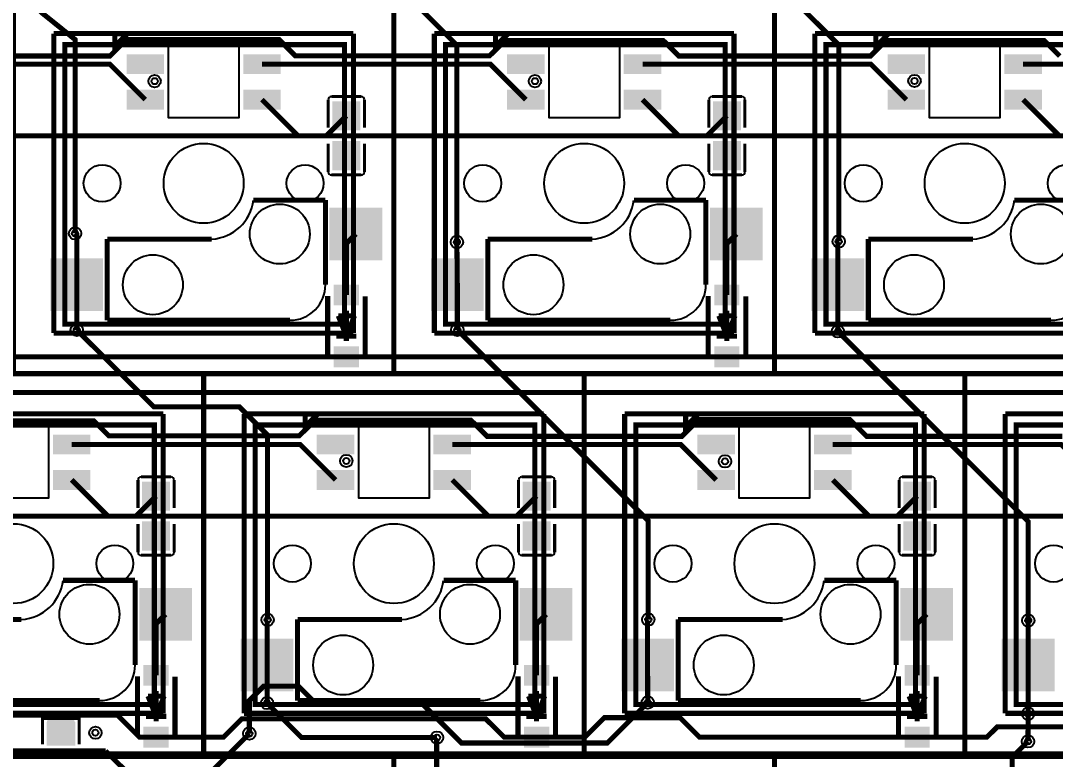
# Model space of a CAD drawing. Header units: millimetres. Extents: x 5 to 320, y -126 to -29.
# Drawn here: x 133.7 to 185.5, y -107.4 to -70.4 of the extents above; entities that cross this region are included whole.
import ezdxf

# ---------------------------------------------------------------- set-up
doc = ezdxf.new("R2010")
doc.units = ezdxf.units.MM
for name, color, linetype, true_color in [('BottomLayer', 7, 'Continuous', 0x0000ff), ('BottomPasteMaskLayer', 7, 'Continuous', 0x800000), ('BottomSilkLayer', 7, 'Continuous', 0x66cc33), ('BottomSolderMaskLayer', 7, 'Continuous', 0xaa00ff), ('Document', 7, 'Continuous', 0xffffff), ('Hole', 7, 'Continuous', 0x222222), ('Multi-Layer', 7, 'Continuous', 0xc0c0c0), ('TopLayer', 7, 'Continuous', 0xff0000), ('TopSilkLayer', 7, 'Continuous', 0xffcc00)]:
    doc.layers.add(name, color=color, linetype=linetype, true_color=true_color)

msp = doc.modelspace()

# ---------------------------------------------------------------- hatches: boundary and pattern name
at = {"layer": 'BottomLayer'}
for points in [[(139.068, -72.17), (140.846, -72.17), (140.846, -73.059), (139.068, -73.059)], [(144.91, -72.17), (146.688, -72.17), (146.688, -73.059), (144.91, -73.059)], [(158.119, -72.17), (159.897, -72.17), (159.897, -73.059), (158.119, -73.059)], [(163.961, -72.17), (165.739, -72.17), (165.739, -73.059), (163.961, -73.059)], [(177.169, -72.17), (178.947, -72.17), (178.947, -73.059), (177.169, -73.059)], [(183.011, -72.17), (184.789, -72.17), (184.789, -73.059), (183.011, -73.059)], [(139.068, -73.948), (140.846, -73.948), (140.846, -74.837), (139.068, -74.837)], [(144.91, -73.948), (146.688, -73.948), (146.688, -74.837), (144.91, -74.837)], [(158.119, -73.948), (159.897, -73.948), (159.897, -74.837), (158.119, -74.837)], [(163.961, -73.948), (165.739, -73.948), (165.739, -74.837), (163.961, -74.837)], [(177.169, -73.948), (178.947, -73.948), (178.947, -74.837), (177.169, -74.837)], [(183.011, -73.948), (184.789, -73.948), (184.789, -74.837), (183.011, -74.837)], [(150.697, -75.907), (149.347, -75.907), (149.347, -74.497), (150.697, -74.497)], [(169.748, -75.907), (168.398, -75.907), (168.398, -74.497), (169.748, -74.497)], [(150.697, -76.497), (149.347, -76.497), (149.347, -77.907), (150.697, -77.907)], [(169.748, -76.497), (168.398, -76.497), (168.398, -77.907), (169.748, -77.907)], [(149.228, -79.853), (151.768, -79.853), (151.768, -82.393), (149.228, -82.393)], [(168.279, -79.853), (170.819, -79.853), (170.819, -82.393), (168.279, -82.393)], [(135.258, -82.393), (137.798, -82.393), (137.798, -84.933), (135.258, -84.933)], [(154.309, -82.393), (156.849, -82.393), (156.849, -84.933), (154.309, -84.933)], [(173.359, -82.393), (175.899, -82.393), (175.899, -84.933), (173.359, -84.933)], [(150.622, -84.677), (150.622, -83.677), (149.422, -83.677), (149.422, -84.677)], [(169.673, -84.677), (169.673, -83.677), (168.473, -83.677), (168.473, -84.677)], [(150.622, -87.777), (150.622, -86.777), (149.422, -86.777), (149.422, -87.777)], [(169.673, -87.777), (169.673, -86.777), (168.473, -86.777), (168.473, -87.777)], [(135.385, -91.22), (137.163, -91.22), (137.163, -92.109), (135.385, -92.109)], [(148.594, -91.22), (150.372, -91.22), (150.372, -92.109), (148.594, -92.109)], [(154.436, -91.22), (156.214, -91.22), (156.214, -92.109), (154.436, -92.109)], [(167.644, -91.22), (169.422, -91.22), (169.422, -92.109), (167.644, -92.109)], [(173.486, -91.22), (175.264, -91.22), (175.264, -92.109), (173.486, -92.109)], [(135.385, -92.998), (137.163, -92.998), (137.163, -93.887), (135.385, -93.887)], [(148.594, -92.998), (150.372, -92.998), (150.372, -93.887), (148.594, -93.887)], [(154.436, -92.998), (156.214, -92.998), (156.214, -93.887), (154.436, -93.887)], [(167.644, -92.998), (169.422, -92.998), (169.422, -93.887), (167.644, -93.887)], [(173.486, -92.998), (175.264, -92.998), (175.264, -93.887), (173.486, -93.887)], [(141.172, -94.957), (139.822, -94.957), (139.822, -93.547), (141.172, -93.547)], [(160.222, -94.957), (158.872, -94.957), (158.872, -93.547), (160.222, -93.547)], [(179.273, -94.957), (177.923, -94.957), (177.923, -93.547), (179.273, -93.547)], [(141.172, -95.547), (139.822, -95.547), (139.822, -96.957), (141.172, -96.957)], [(160.222, -95.547), (158.872, -95.547), (158.872, -96.957), (160.222, -96.957)], [(179.273, -95.547), (177.923, -95.547), (177.923, -96.957), (179.273, -96.957)], [(139.703, -98.904), (142.243, -98.904), (142.243, -101.444), (139.703, -101.444)], [(158.754, -98.904), (161.294, -98.904), (161.294, -101.444), (158.754, -101.444)], [(177.804, -98.904), (180.344, -98.904), (180.344, -101.444), (177.804, -101.444)], [(144.784, -101.444), (147.324, -101.444), (147.324, -103.984), (144.784, -103.984)], [(163.834, -101.444), (166.374, -101.444), (166.374, -103.984), (163.834, -103.984)], [(182.884, -101.444), (185.424, -101.444), (185.424, -103.984), (182.884, -103.984)], [(141.097, -103.728), (141.097, -102.728), (139.897, -102.728), (139.897, -103.728)], [(160.148, -103.728), (160.148, -102.728), (158.948, -102.728), (158.948, -103.728)], [(179.198, -103.728), (179.198, -102.728), (177.998, -102.728), (177.998, -103.728)], [(135.046, -106.725), (136.423, -106.725), (136.423, -105.592), (135.046, -105.592)], [(141.097, -106.827), (141.097, -105.827), (139.897, -105.827), (139.897, -106.827)], [(160.148, -106.827), (160.148, -105.827), (158.948, -105.827), (158.948, -106.827)], [(179.198, -106.827), (179.198, -105.827), (177.998, -105.827), (177.998, -106.827)]]:
    msp.add_hatch(color=256, dxfattribs=at).paths.add_polyline_path(points)
at = {"layer": 'BottomPasteMaskLayer'}
for points in [[(139.068, -72.17), (140.846, -72.17), (140.846, -73.059), (139.068, -73.059)], [(144.91, -72.17), (146.688, -72.17), (146.688, -73.059), (144.91, -73.059)], [(158.119, -72.17), (159.897, -72.17), (159.897, -73.059), (158.119, -73.059)], [(163.961, -72.17), (165.739, -72.17), (165.739, -73.059), (163.961, -73.059)], [(177.169, -72.17), (178.947, -72.17), (178.947, -73.059), (177.169, -73.059)], [(183.011, -72.17), (184.789, -72.17), (184.789, -73.059), (183.011, -73.059)], [(139.068, -73.948), (140.846, -73.948), (140.846, -74.837), (139.068, -74.837)], [(144.91, -73.948), (146.688, -73.948), (146.688, -74.837), (144.91, -74.837)], [(158.119, -73.948), (159.897, -73.948), (159.897, -74.837), (158.119, -74.837)], [(163.961, -73.948), (165.739, -73.948), (165.739, -74.837), (163.961, -74.837)], [(177.169, -73.948), (178.947, -73.948), (178.947, -74.837), (177.169, -74.837)], [(183.011, -73.948), (184.789, -73.948), (184.789, -74.837), (183.011, -74.837)], [(150.662, -74.497), (149.382, -74.497), (149.332, -74.547), (149.332, -75.697), (149.382, -75.747), (149.792, -75.752), (149.792, -75.302), (150.242, -75.302), (150.242, -75.742), (150.662, -75.747), (150.712, -75.697), (150.712, -74.547)], [(169.713, -74.497), (168.433, -74.497), (168.383, -74.547), (168.383, -75.697), (168.433, -75.747), (168.843, -75.752), (168.843, -75.302), (169.293, -75.302), (169.293, -75.742), (169.713, -75.747), (169.763, -75.697), (169.763, -74.547)], [(149.382, -77.907), (150.662, -77.907), (150.712, -77.857), (150.712, -76.707), (150.662, -76.657), (150.252, -76.652), (150.252, -77.102), (149.802, -77.102), (149.802, -76.662), (149.382, -76.657), (149.332, -76.707), (149.332, -77.857)], [(168.433, -77.907), (169.713, -77.907), (169.763, -77.857), (169.763, -76.707), (169.713, -76.657), (169.303, -76.652), (169.303, -77.102), (168.853, -77.102), (168.853, -76.662), (168.433, -76.657), (168.383, -76.707), (168.383, -77.857)], [(149.228, -79.853), (151.768, -79.853), (151.768, -82.393), (149.228, -82.393)], [(168.279, -79.853), (170.819, -79.853), (170.819, -82.393), (168.279, -82.393)], [(135.258, -82.393), (137.798, -82.393), (137.798, -84.933), (135.258, -84.933)], [(154.309, -82.393), (156.849, -82.393), (156.849, -84.933), (154.309, -84.933)], [(173.359, -82.393), (175.899, -82.393), (175.899, -84.933), (173.359, -84.933)], [(150.622, -84.677), (150.622, -83.677), (149.422, -83.677), (149.422, -84.677)], [(169.673, -84.677), (169.673, -83.677), (168.473, -83.677), (168.473, -84.677)], [(150.622, -87.777), (150.622, -86.777), (149.422, -86.777), (149.422, -87.777)], [(169.673, -87.777), (169.673, -86.777), (168.473, -86.777), (168.473, -87.777)], [(135.385, -91.22), (137.163, -91.22), (137.163, -92.109), (135.385, -92.109)], [(148.594, -91.22), (150.372, -91.22), (150.372, -92.109), (148.594, -92.109)], [(154.436, -91.22), (156.214, -91.22), (156.214, -92.109), (154.436, -92.109)], [(167.644, -91.22), (169.422, -91.22), (169.422, -92.109), (167.644, -92.109)], [(173.486, -91.22), (175.264, -91.22), (175.264, -92.109), (173.486, -92.109)], [(135.385, -92.998), (137.163, -92.998), (137.163, -93.887), (135.385, -93.887)], [(148.594, -92.998), (150.372, -92.998), (150.372, -93.887), (148.594, -93.887)], [(154.436, -92.998), (156.214, -92.998), (156.214, -93.887), (154.436, -93.887)], [(167.644, -92.998), (169.422, -92.998), (169.422, -93.887), (167.644, -93.887)], [(173.486, -92.998), (175.264, -92.998), (175.264, -93.887), (173.486, -93.887)], [(141.137, -93.547), (139.857, -93.547), (139.807, -93.597), (139.807, -94.747), (139.857, -94.797), (140.267, -94.802), (140.267, -94.352), (140.717, -94.352), (140.717, -94.792), (141.137, -94.797), (141.187, -94.747), (141.187, -93.597)], [(160.187, -93.547), (158.907, -93.547), (158.857, -93.597), (158.857, -94.747), (158.907, -94.797), (159.318, -94.802), (159.318, -94.352), (159.768, -94.352), (159.768, -94.792), (160.187, -94.797), (160.237, -94.747), (160.237, -93.597)], [(179.238, -93.547), (177.958, -93.547), (177.908, -93.597), (177.908, -94.747), (177.958, -94.797), (178.368, -94.802), (178.368, -94.352), (178.818, -94.352), (178.818, -94.792), (179.238, -94.797), (179.288, -94.747), (179.288, -93.597)], [(139.857, -96.957), (141.137, -96.957), (141.187, -96.907), (141.187, -95.757), (141.137, -95.707), (140.727, -95.702), (140.727, -96.152), (140.277, -96.152), (140.277, -95.712), (139.857, -95.707), (139.807, -95.757), (139.807, -96.907)], [(158.907, -96.957), (160.187, -96.957), (160.237, -96.907), (160.237, -95.757), (160.187, -95.707), (159.777, -95.702), (159.777, -96.152), (159.327, -96.152), (159.327, -95.712), (158.907, -95.707), (158.857, -95.757), (158.857, -96.907)], [(177.958, -96.957), (179.238, -96.957), (179.288, -96.907), (179.288, -95.757), (179.238, -95.707), (178.828, -95.702), (178.828, -96.152), (178.378, -96.152), (178.378, -95.712), (177.958, -95.707), (177.908, -95.757), (177.908, -96.907)], [(139.703, -98.904), (142.243, -98.904), (142.243, -101.444), (139.703, -101.444)], [(158.754, -98.904), (161.294, -98.904), (161.294, -101.444), (158.754, -101.444)], [(177.804, -98.904), (180.344, -98.904), (180.344, -101.444), (177.804, -101.444)], [(144.784, -101.444), (147.324, -101.444), (147.324, -103.984), (144.784, -103.984)], [(163.834, -101.444), (166.374, -101.444), (166.374, -103.984), (163.834, -103.984)], [(182.884, -101.444), (185.424, -101.444), (185.424, -103.984), (182.884, -103.984)], [(141.097, -103.728), (141.097, -102.728), (139.897, -102.728), (139.897, -103.728)], [(160.148, -103.728), (160.148, -102.728), (158.948, -102.728), (158.948, -103.728)], [(179.198, -103.728), (179.198, -102.728), (177.998, -102.728), (177.998, -103.728)], [(135.094, -106.709), (135.514, -106.709), (135.514, -106.264), (135.964, -106.264), (135.964, -106.704), (136.374, -106.709), (136.424, -106.659), (136.424, -105.509), (136.374, -105.459), (135.094, -105.459), (135.044, -105.509), (135.044, -106.659)], [(141.097, -106.827), (141.097, -105.827), (139.897, -105.827), (139.897, -106.827)], [(160.148, -106.827), (160.148, -105.827), (158.948, -105.827), (158.948, -106.827)], [(179.198, -106.827), (179.198, -105.827), (177.998, -105.827), (177.998, -106.827)]]:
    msp.add_hatch(color=256, dxfattribs=at).paths.add_polyline_path(points)
at = {"layer": 'BottomSolderMaskLayer'}
for points in [[(139.018, -72.119), (140.897, -72.119), (140.897, -73.109), (139.018, -73.109)], [(144.86, -72.119), (146.739, -72.119), (146.739, -73.109), (144.86, -73.109)], [(158.068, -72.119), (159.948, -72.119), (159.948, -73.109), (158.068, -73.109)], [(163.91, -72.119), (165.79, -72.119), (165.79, -73.109), (163.91, -73.109)], [(177.118, -72.119), (178.998, -72.119), (178.998, -73.109), (177.118, -73.109)], [(182.96, -72.119), (184.84, -72.119), (184.84, -73.109), (182.96, -73.109)], [(139.018, -73.897), (140.897, -73.897), (140.897, -74.887), (139.018, -74.887)], [(144.86, -73.897), (146.739, -73.897), (146.739, -74.887), (144.86, -74.887)], [(158.068, -73.897), (159.948, -73.897), (159.948, -74.887), (158.068, -74.887)], [(163.91, -73.897), (165.79, -73.897), (165.79, -74.887), (163.91, -74.887)], [(177.118, -73.897), (178.998, -73.897), (178.998, -74.887), (177.118, -74.887)], [(182.96, -73.897), (184.84, -73.897), (184.84, -74.887), (182.96, -74.887)], [(150.722, -75.933), (149.323, -75.933), (149.323, -74.47), (150.722, -74.47)], [(169.772, -75.933), (168.373, -75.933), (168.373, -74.47), (169.772, -74.47)], [(150.722, -76.47), (149.323, -76.47), (149.323, -77.933), (150.722, -77.933)], [(169.772, -76.47), (168.373, -76.47), (168.373, -77.933), (169.772, -77.933)], [(149.178, -79.802), (151.819, -79.802), (151.819, -82.444), (149.178, -82.444)], [(168.228, -79.802), (170.87, -79.802), (170.87, -82.444), (168.228, -82.444)], [(135.208, -82.342), (137.849, -82.342), (137.849, -84.984), (135.208, -84.984)], [(154.258, -82.342), (156.9, -82.342), (156.9, -84.984), (154.258, -84.984)], [(173.308, -82.342), (175.95, -82.342), (175.95, -84.984), (173.308, -84.984)], [(150.653, -84.698), (150.653, -83.656), (149.392, -83.656), (149.392, -84.698)], [(169.703, -84.698), (169.703, -83.656), (168.442, -83.656), (168.442, -84.698)], [(150.653, -87.798), (150.653, -86.756), (149.392, -86.756), (149.392, -87.798)], [(169.703, -87.798), (169.703, -86.756), (168.442, -86.756), (168.442, -87.798)], [(135.334, -91.169), (137.214, -91.169), (137.214, -92.16), (135.334, -92.16)], [(148.543, -91.169), (150.422, -91.169), (150.422, -92.16), (148.543, -92.16)], [(154.385, -91.169), (156.264, -91.169), (156.264, -92.16), (154.385, -92.16)], [(167.593, -91.169), (169.473, -91.169), (169.473, -92.16), (167.593, -92.16)], [(173.435, -91.169), (175.315, -91.169), (175.315, -92.16), (173.435, -92.16)], [(135.334, -92.947), (137.214, -92.947), (137.214, -93.938), (135.334, -93.938)], [(148.543, -92.947), (150.422, -92.947), (150.422, -93.938), (148.543, -93.938)], [(154.385, -92.947), (156.264, -92.947), (156.264, -93.938), (154.385, -93.938)], [(167.593, -92.947), (169.473, -92.947), (169.473, -93.938), (167.593, -93.938)], [(173.435, -92.947), (175.315, -92.947), (175.315, -93.938), (173.435, -93.938)], [(141.196, -94.984), (139.798, -94.984), (139.798, -93.521), (141.196, -93.521)], [(160.247, -94.984), (158.848, -94.984), (158.848, -93.521), (160.247, -93.521)], [(179.297, -94.984), (177.899, -94.984), (177.899, -93.521), (179.297, -93.521)], [(141.196, -95.521), (139.798, -95.521), (139.798, -96.984), (141.196, -96.984)], [(160.247, -95.521), (158.848, -95.521), (158.848, -96.984), (160.247, -96.984)], [(179.297, -95.521), (177.899, -95.521), (177.899, -96.984), (179.297, -96.984)], [(139.652, -98.853), (142.294, -98.853), (142.294, -101.494), (139.652, -101.494)], [(158.703, -98.853), (161.344, -98.853), (161.344, -101.494), (158.703, -101.494)], [(177.753, -98.853), (180.395, -98.853), (180.395, -101.494), (177.753, -101.494)], [(144.733, -101.393), (147.374, -101.393), (147.374, -104.034), (144.733, -104.034)], [(163.783, -101.393), (166.425, -101.393), (166.425, -104.034), (163.783, -104.034)], [(182.834, -101.393), (185.475, -101.393), (185.475, -104.034), (182.834, -104.034)], [(141.128, -103.749), (141.128, -102.706), (139.867, -102.706), (139.867, -103.749)], [(160.178, -103.749), (160.178, -102.706), (158.917, -102.706), (158.917, -103.749)], [(179.228, -103.749), (179.228, -102.706), (177.967, -102.706), (177.967, -103.749)], [(135.015, -106.746), (136.454, -106.746), (136.454, -105.572), (135.015, -105.572)], [(141.128, -106.849), (141.128, -105.806), (139.867, -105.806), (139.867, -106.849)], [(160.178, -106.849), (160.178, -105.806), (158.917, -105.806), (158.917, -106.849)], [(179.228, -106.849), (179.228, -105.806), (177.967, -105.806), (177.967, -106.849)]]:
    msp.add_hatch(color=256, dxfattribs=at).paths.add_polyline_path(points)
at = {"layer": 'Document'}
for points in [[(150.149, -84.584), (150.149, -83.695), (149.895, -83.695), (149.895, -84.584)], [(169.2, -84.584), (169.2, -83.695), (168.946, -83.695), (168.946, -84.584)], [(149.586, -84.256), (150.475, -84.256), (150.475, -84.002), (149.586, -84.002)], [(168.636, -84.256), (169.525, -84.256), (169.525, -84.002), (168.636, -84.002)], [(150.149, -87.632), (150.149, -86.743), (149.895, -86.743), (149.895, -87.632)], [(169.2, -87.632), (169.2, -86.743), (168.946, -86.743), (168.946, -87.632)], [(140.061, -103.306), (140.95, -103.306), (140.95, -103.052), (140.061, -103.052)], [(140.624, -103.634), (140.624, -102.745), (140.37, -102.745), (140.37, -103.634)], [(159.111, -103.306), (160, -103.306), (160, -103.052), (159.111, -103.052)], [(159.675, -103.634), (159.675, -102.745), (159.421, -102.745), (159.421, -103.634)], [(178.162, -103.306), (179.051, -103.306), (179.051, -103.052), (178.162, -103.052)], [(178.725, -103.634), (178.725, -102.745), (178.471, -102.745), (178.471, -103.634)], [(140.624, -106.682), (140.624, -105.793), (140.37, -105.793), (140.37, -106.682)], [(159.675, -106.682), (159.675, -105.793), (159.421, -105.793), (159.421, -106.682)], [(178.725, -106.682), (178.725, -105.793), (178.471, -105.793), (178.471, -106.682)]]:
    msp.add_hatch(color=256, dxfattribs=at).paths.add_polyline_path(points)

# ---------------------------------------------------------------- linework, layer by layer
at = {"layer": 'BottomLayer', "const_width": 0.254}
for points in [[(185.733, -72.205), (184.958, -71.43), (177.041, -71.43), (176.264, -72.205), (166.665, -72.205), (165.888, -71.43), (157.973, -71.43), (157.188, -72.2), (147.47, -72.2), (146.647, -71.377), (139.022, -71.377), (138.192, -72.205), (128.539, -72.205), (127.747, -71.412), (119.972, -71.412), (119.177, -72.205), (109.545, -72.205), (108.768, -71.43), (100.813, -71.43), (100.038, -72.205), (90.584, -72.205), (89.809, -71.43)], [(126.749, -72.614), (138.179, -72.614), (139.957, -74.392)], [(145.799, -72.614), (157.23, -72.614), (159.008, -74.392)], [(164.85, -72.614), (176.28, -72.614), (178.058, -74.392)], [(183.9, -72.614), (195.331, -72.614), (197.109, -74.392)], [(24.354, -74.392), (24.384, -74.392), (26.195, -76.203), (30.988, -76.203), (31.963, -77.178), (39.406, -77.178), (40.381, -76.203), (275.232, -76.203), (276.231, -75.202)], [(145.799, -74.392), (147.609, -76.202), (147.849, -76.202)], [(164.85, -74.392), (166.659, -76.202), (166.691, -76.202)], [(183.9, -74.392), (185.71, -76.202), (185.742, -76.202)], [(150.022, -75.202), (149.022, -76.202), (147.874, -76.202)], [(169.073, -75.202), (168.073, -76.202), (166.691, -76.202)], [(136.442, -81.091), (136.528, -81.178), (136.528, -83.663)], [(150.498, -81.123), (150.022, -81.599), (150.022, -84.177)], [(169.549, -81.123), (169.073, -81.599), (169.073, -84.177)], [(155.555, -81.524), (155.578, -83.663)], [(174.671, -81.491), (174.629, -81.533), (174.629, -83.663)], [(136.528, -83.663), (136.528, -85.924)], [(155.578, -83.663), (155.578, -85.923)], [(174.629, -83.663), (174.629, -86)], [(28.576, -87.277), (276.231, -87.277)], [(185.87, -91.257), (176.066, -91.257), (175.235, -90.424), (167.653, -90.424), (166.82, -91.257), (157.069, -91.257), (156.261, -90.45), (148.476, -90.45), (147.65, -91.237), (138.138, -91.237), (137.376, -90.475), (129.35, -90.475), (128.55, -91.237), (119.164, -91.237), (118.326, -90.399), (110.503, -90.399), (109.644, -91.257), (99.764, -91.257), (98.959, -90.45), (91.097, -90.45), (90.292, -91.257), (80.869, -91.257)], [(136.274, -91.664), (147.705, -91.664), (149.483, -93.442)], [(155.325, -91.664), (166.755, -91.664), (168.533, -93.442)], [(174.375, -91.664), (185.805, -91.664), (187.583, -93.442)], [(136.274, -93.442), (138.084, -95.252), (138.116, -95.252)], [(155.325, -93.442), (157.134, -95.252), (157.166, -95.252)], [(174.375, -93.442), (176.185, -95.252), (176.217, -95.252)], [(140.497, -94.252), (139.497, -95.252), (138.116, -95.252)], [(159.547, -94.252), (158.548, -95.252), (158.265, -95.252)], [(178.598, -94.252), (177.598, -95.252), (176.789, -95.252)], [(31.417, -95.252), (295.282, -95.252)], [(140.973, -100.173), (140.497, -100.65), (140.497, -103.228)], [(146.08, -100.444), (146.054, -100.471), (146.054, -102.713)], [(160.024, -100.173), (159.548, -100.65), (159.548, -103.228)], [(165.137, -100.439), (165.104, -100.473), (165.104, -102.713)], [(179.074, -100.173), (178.598, -100.649), (178.598, -103.228)], [(184.158, -100.478), (184.155, -102.713)], [(146.054, -102.713), (146.054, -104.618)], [(165.103, -102.713), (165.11, -104.597)], [(184.155, -102.713), (184.153, -105.151)], [(121.448, -106.327), (122.997, -104.778), (128.725, -104.778), (129.169, -105.217), (138.555, -105.217), (139.665, -106.327), (140.498, -106.327)], [(140.498, -106.327), (143.871, -106.327), (144.79, -105.408), (157, -105.408), (157.922, -106.327), (161.958, -106.327), (162.936, -105.349), (166.728, -105.349), (167.704, -106.327), (182.088, -106.327), (182.604, -105.814), (185.903, -105.814)], [(145.167, -106.149), (143.357, -107.96), (141.57, -107.96), (141.166, -108.364), (141.166, -108.863)], [(184.145, -106.541), (183.35, -107.336), (183.35, -108.819), (183.051, -109.119), (143.213, -109.119), (142.959, -108.847)], [(154.559, -106.347), (154.543, -106.364), (154.543, -108.399)], [(132.989, -107.018), (137.976, -107.018)], [(137.976, -107.018), (140.498, -109.54), (154.785, -109.55), (157.737, -112.497), (159.007, -112.497)]]:
    msp.add_lwpolyline(points, dxfattribs=at)
at = {"layer": 'BottomSilkLayer', "const_width": 0.254}
for points in [[(138.433, -71.09), (139.068, -71.09), (138.433, -71.725), (138.433, -71.09)], [(157.484, -71.09), (158.119, -71.09), (157.484, -71.725), (157.484, -71.09)], [(176.534, -71.09), (177.169, -71.09), (176.534, -71.725), (176.534, -71.09)], [(147.959, -90.141), (148.594, -90.141), (147.959, -90.776), (147.959, -90.141)], [(167.009, -90.141), (167.644, -90.141), (167.009, -90.776), (167.009, -90.141)]]:
    msp.add_lwpolyline(points, close=True, dxfattribs=at)
at = {"layer": 'BottomSilkLayer'}
for points, const_width in [([(149.119, -74.391), (149.119, -75.801)], 0.152), ([(150.773, -74.238), (149.271, -74.238)], 0.152), ([(150.926, -75.801), (150.926, -74.391)], 0.152), ([(168.169, -74.391), (168.169, -75.801)], 0.152), ([(169.824, -74.238), (168.321, -74.238)], 0.152), ([(169.976, -75.801), (169.976, -74.391)], 0.152), ([(149.119, -78.013), (149.119, -76.603)], 0.152), ([(150.926, -76.603), (150.926, -78.013)], 0.152), ([(168.169, -78.013), (168.169, -76.603)], 0.152), ([(169.976, -76.603), (169.976, -78.013)], 0.152), ([(150.773, -78.165), (149.271, -78.165)], 0.152), ([(169.824, -78.165), (168.321, -78.165)], 0.152), ([(149.089, -87.234), (149.089, -84.234)], 0.254), ([(150.969, -87.247), (150.969, -84.247)], 0.254), ([(168.14, -87.234), (168.14, -84.234)], 0.254), ([(170.019, -87.247), (170.019, -84.247)], 0.254), ([(150.022, -86.489), (150.022, -84.965)], 0.254), ([(169.073, -86.489), (169.073, -84.965)], 0.254), ([(149.616, -85.219), (150.022, -86.235)], 0.254), ([(150.429, -85.219), (149.616, -85.219)], 0.254), ([(150.022, -86.235), (150.429, -85.219)], 0.254), ([(168.666, -85.219), (169.073, -86.235)], 0.254), ([(169.479, -85.219), (168.666, -85.219)], 0.254), ([(169.073, -86.235), (169.479, -85.219)], 0.254), ([(150.53, -86.235), (149.514, -86.235)], 0.254), ([(169.581, -86.235), (168.565, -86.235)], 0.254), ([(141.248, -93.289), (139.746, -93.289)], 0.152), ([(160.299, -93.289), (158.796, -93.289)], 0.152), ([(179.349, -93.289), (177.847, -93.289)], 0.152), ([(139.593, -93.441), (139.593, -94.851)], 0.152), ([(141.401, -94.851), (141.401, -93.441)], 0.152), ([(158.644, -93.441), (158.644, -94.851)], 0.152), ([(160.451, -94.851), (160.451, -93.441)], 0.152), ([(177.694, -93.441), (177.694, -94.851)], 0.152), ([(179.502, -94.851), (179.502, -93.441)], 0.152), ([(139.593, -97.063), (139.593, -95.653)], 0.152), ([(141.401, -95.653), (141.401, -97.063)], 0.152), ([(158.644, -97.063), (158.644, -95.653)], 0.152), ([(160.451, -95.653), (160.451, -97.063)], 0.152), ([(177.694, -97.063), (177.694, -95.653)], 0.152), ([(179.502, -95.653), (179.502, -97.063)], 0.152), ([(141.248, -97.216), (139.746, -97.216)], 0.152), ([(160.299, -97.216), (158.796, -97.216)], 0.152), ([(179.349, -97.216), (177.847, -97.216)], 0.152), ([(139.564, -106.284), (139.564, -103.284)], 0.254), ([(141.444, -106.297), (141.444, -103.297)], 0.254), ([(158.614, -106.284), (158.614, -103.284)], 0.254), ([(160.494, -106.297), (160.494, -103.297)], 0.254), ([(177.665, -106.284), (177.665, -103.284)], 0.254), ([(179.544, -106.297), (179.544, -103.297)], 0.254), ([(140.497, -105.539), (140.497, -104.015)], 0.254), ([(159.548, -105.539), (159.548, -104.015)], 0.254), ([(178.598, -105.539), (178.598, -104.015)], 0.254), ([(140.091, -104.269), (140.497, -105.285)], 0.254), ([(140.903, -104.269), (140.091, -104.269)], 0.254), ([(140.497, -105.285), (140.903, -104.269)], 0.254), ([(159.141, -104.269), (159.548, -105.285)], 0.254), ([(159.954, -104.269), (159.141, -104.269)], 0.254), ([(159.548, -105.285), (159.954, -104.269)], 0.254), ([(178.192, -104.269), (178.598, -105.285)], 0.254), ([(179.004, -104.269), (178.192, -104.269)], 0.254), ([(178.598, -105.285), (179.004, -104.269)], 0.254), ([(134.817, -106.683), (134.817, -105.398), (136.652, -105.398), (136.652, -106.683)], 0.152), ([(141.005, -105.285), (139.989, -105.285)], 0.254), ([(160.056, -105.285), (159.04, -105.285)], 0.254), ([(179.106, -105.285), (178.09, -105.285)], 0.254)]:
    msp.add_lwpolyline(points, dxfattribs=dict(at, const_width=const_width))
for centre, start, end in [((149.271, -74.391), 90, 180), ((150.773, -74.391), 0, 90), ((168.321, -74.391), 90, 180), ((169.824, -74.391), 0, 90), ((149.271, -78.013), 180, 270), ((150.773, -78.013), 270, 0), ((168.321, -78.013), 180, 270), ((169.824, -78.013), 270, 0), ((139.746, -93.441), 90, 180), ((141.248, -93.441), 0, 90), ((158.796, -93.441), 90, 180), ((160.299, -93.441), 0, 90), ((177.847, -93.441), 90, 180), ((179.349, -93.441), 0, 90), ((139.746, -97.063), 180, 270), ((141.248, -97.063), 270, 0), ((158.796, -97.063), 180, 270), ((160.299, -97.063), 270, 0), ((177.847, -97.063), 180, 270), ((179.349, -97.063), 270, 0)]:
    msp.add_arc(centre, 0.152, start, end, dxfattribs=at)
at = {"layer": 'Document', "const_width": 0.254}
for points in [[(152.403, -88.108), (133.353, -88.108), (133.353, -69.058), (152.403, -69.058)], [(152.403, -69.058), (152.403, -88.108)], [(171.454, -88.108), (152.404, -88.108), (152.404, -69.058), (171.454, -69.058)], [(190.504, -88.108), (171.454, -88.108), (171.454, -69.058), (190.504, -69.058)], [(171.454, -69.058), (171.454, -88.108)], [(145.368, -79.421), (148.974, -79.421)], [(148.974, -79.421), (148.974, -83.663)], [(164.418, -79.421), (168.025, -79.421)], [(168.025, -79.421), (168.025, -83.663)], [(183.468, -79.421), (187.075, -79.421)], [(138.052, -81.377), (138.052, -85.441)], [(138.052, -81.377), (143.285, -81.377)], [(157.103, -81.377), (157.103, -85.441)], [(157.103, -81.377), (162.335, -81.377)], [(176.153, -81.377), (176.153, -85.441)], [(176.153, -81.377), (181.386, -81.377)], [(147.196, -85.441), (138.052, -85.441)], [(166.247, -85.441), (157.103, -85.441)], [(185.297, -85.441), (176.153, -85.441)], [(142.878, -107.159), (123.828, -107.159), (123.828, -88.109), (142.878, -88.109)], [(142.878, -88.109), (142.878, -107.159)], [(161.929, -107.159), (142.879, -107.159), (142.879, -88.109), (161.929, -88.109)], [(180.979, -107.159), (161.929, -107.159), (161.929, -88.109), (180.979, -88.109)], [(161.929, -88.109), (161.929, -107.159)], [(180.979, -88.109), (180.979, -107.159)], [(200.029, -107.159), (180.979, -107.159), (180.979, -88.109), (200.029, -88.109)], [(135.842, -98.472), (139.449, -98.472)], [(139.449, -98.472), (139.449, -102.713)], [(154.893, -98.472), (158.5, -98.472)], [(158.5, -98.472), (158.5, -102.713)], [(173.943, -98.472), (177.55, -98.472)], [(177.55, -98.472), (177.55, -102.713)], [(128.527, -100.427), (133.76, -100.427)], [(147.578, -100.427), (147.578, -104.491)], [(147.578, -100.427), (152.81, -100.427)], [(166.628, -100.427), (166.628, -104.491)], [(166.628, -100.427), (171.86, -100.427)], [(137.671, -104.491), (128.527, -104.491)], [(156.722, -104.491), (147.578, -104.491)], [(175.772, -104.491), (166.628, -104.491)], [(171.454, -126.209), (152.404, -126.209), (152.404, -107.159), (171.454, -107.159)], [(171.454, -107.159), (171.454, -126.209)]]:
    msp.add_lwpolyline(points, dxfattribs=at)
at = {"layer": 'Document'}
for centre, radius, start, end in [((143.164, -79.161), 2.219, 273.1216, 353.2761), ((162.214, -79.161), 2.219, 273.1216, 353.2761), ((181.265, -79.161), 2.219, 273.1216, 353.2761), ((147.205, -83.672), 1.769, 270, 0.2787), ((166.255, -83.672), 1.769, 270, 0.2787), ((185.306, -83.672), 1.769, 270, 0.2787), ((133.639, -98.212), 2.219, 273.1216, 353.2761), ((152.689, -98.212), 2.219, 273.1216, 353.2761), ((171.74, -98.212), 2.219, 273.1216, 353.2761), ((137.68, -102.722), 1.769, 270, 0.2787), ((156.73, -102.722), 1.769, 270, 0.2787), ((175.781, -102.722), 1.769, 270, 0.2787)]:
    msp.add_arc(centre, radius, start, end, dxfattribs=at)
at = {"layer": 'Hole'}
for centre in [(140.424, -73.465), (159.464, -73.465), (178.465, -73.453), (136.442, -81.091), (155.556, -81.524), (174.671, -81.491), (136.528, -85.924), (155.578, -85.923), (174.629, -86), (150.02, -92.491), (168.979, -92.51), (146.081, -100.444), (165.137, -100.439), (184.158, -100.478), (146.054, -104.618), (165.11, -104.597), (184.153, -105.151), (137.464, -106.104), (145.167, -106.149), (154.56, -106.348), (184.145, -106.541)]:
    msp.add_circle(centre, 0.155, dxfattribs=at)
at = {"layer": 'Multi-Layer'}
for points in [[(144.656, -71.725), (141.1, -71.725), (141.1, -75.281), (144.656, -75.281)], [(163.707, -71.725), (160.151, -71.725), (160.151, -75.281), (163.707, -75.281)], [(182.757, -71.725), (179.201, -71.725), (179.201, -75.281), (182.757, -75.281)], [(135.131, -90.776), (131.575, -90.776), (131.575, -94.332), (135.131, -94.332)], [(154.182, -90.776), (150.626, -90.776), (150.626, -94.332), (154.182, -94.332)], [(173.232, -90.776), (169.676, -90.776), (169.676, -94.332), (173.232, -94.332)]]:
    msp.add_lwpolyline(points, close=True, dxfattribs=at)
for centre, radius in [((140.424, -73.465), 0.31), ((159.464, -73.465), 0.31), ((178.465, -73.453), 0.31), ((142.878, -78.583), 2), ((161.929, -78.583), 2), ((180.979, -78.583), 2), ((137.798, -78.583), 0.925), ((147.958, -78.583), 0.925), ((156.849, -78.583), 0.925), ((167.009, -78.583), 0.925), ((175.899, -78.583), 0.925), ((186.059, -78.583), 0.925), ((146.688, -81.123), 1.5), ((165.739, -81.123), 1.5), ((184.789, -81.123), 1.5), ((136.442, -81.091), 0.31), ((155.556, -81.524), 0.31), ((174.671, -81.491), 0.31), ((140.338, -83.663), 1.5), ((159.389, -83.663), 1.5), ((178.439, -83.663), 1.5), ((136.528, -85.924), 0.31), ((155.578, -85.923), 0.31), ((174.629, -86), 0.31), ((150.02, -92.491), 0.31), ((168.979, -92.51), 0.31), ((133.353, -97.633), 2), ((152.404, -97.633), 2), ((171.454, -97.633), 2), ((138.433, -97.633), 0.925), ((147.324, -97.633), 0.925), ((157.484, -97.633), 0.925), ((166.374, -97.633), 0.925), ((176.534, -97.633), 0.925), ((185.424, -97.633), 0.925), ((137.163, -100.173), 1.5), ((156.214, -100.173), 1.5), ((175.264, -100.173), 1.5), ((146.081, -100.444), 0.31), ((165.137, -100.439), 0.31), ((184.158, -100.478), 0.31), ((149.864, -102.713), 1.5), ((168.914, -102.713), 1.5), ((146.054, -104.618), 0.31), ((165.11, -104.597), 0.31), ((184.153, -105.151), 0.31), ((137.464, -106.104), 0.31), ((145.167, -106.149), 0.31), ((154.56, -106.348), 0.31), ((184.145, -106.541), 0.31)]:
    msp.add_circle(centre, radius, dxfattribs=at)
at = {"layer": 'TopLayer', "const_width": 0.254}
for points in [[(26.195, -111.92), (26.195, -109.54), (28.575, -107.158), (66.728, -107.158), (68.118, -108.545), (81.958, -108.545), (83.345, -107.158), (85.796, -107.158), (87.653, -108.997), (100.655, -108.997), (102.489, -107.158), (298.75, -107.158), (300.046, -105.86), (300.046, -52.388)], [(150.815, -66.924), (155.556, -71.665), (155.556, -81.524)], [(169.867, -66.848), (174.671, -71.652), (174.671, -81.491)], [(131.766, -67.026), (134.79, -70.05), (136.449, -71.385), (136.442, -81.091)], [(136.528, -85.924), (140.381, -89.776), (144.658, -89.776), (146.08, -91.198), (146.08, -100.444)], [(155.578, -85.923), (165.137, -95.483), (165.137, -100.439)], [(174.629, -86), (184.158, -95.529), (184.158, -100.478)], [(165.11, -104.597), (163.089, -106.619), (155.79, -106.619), (153.69, -104.519), (148.373, -104.519), (147.628, -103.774), (145.886, -103.774), (145.167, -104.493), (145.167, -106.149)], [(146.054, -104.618), (147.783, -106.348), (154.559, -106.348)], [(184.153, -105.151), (184.145, -106.541)]]:
    msp.add_lwpolyline(points, dxfattribs=at)
at = {"layer": 'TopSilkLayer', "const_width": 0.254}
for points in [[(150.498, -69.058), (152.403, -69.058), (152.403, -70.963)], [(152.404, -70.963), (152.404, -69.058), (154.309, -69.058)], [(169.549, -69.058), (171.454, -69.058), (171.454, -70.963)], [(171.454, -70.963), (171.454, -69.058), (173.359, -69.058)], [(135.378, -86.083), (135.378, -71.083)], [(135.378, -71.083), (150.378, -71.083)], [(150.378, -86.083), (150.378, -71.083)], [(154.429, -86.083), (154.429, -71.083)], [(154.429, -71.083), (169.429, -71.083)], [(169.429, -86.083), (169.429, -71.083)], [(173.479, -86.083), (173.479, -71.083)], [(173.479, -71.083), (188.479, -71.083)], [(135.378, -86.083), (150.378, -86.083)], [(154.429, -86.083), (169.429, -86.083)], [(173.479, -86.083), (188.479, -86.083)], [(135.258, -88.108), (133.353, -88.108), (133.353, -86.203)], [(152.403, -86.203), (152.403, -88.108), (150.498, -88.108)], [(154.309, -88.108), (152.404, -88.108), (152.404, -86.203)], [(171.454, -86.203), (171.454, -88.108), (169.549, -88.108)], [(173.359, -88.108), (171.454, -88.108), (171.454, -86.203)], [(284.651, -88.125), (37.289, -88.125)], [(140.973, -88.109), (142.878, -88.109), (142.878, -90.014)], [(142.879, -90.014), (142.879, -88.109), (144.784, -88.109)], [(160.024, -88.109), (161.929, -88.109), (161.929, -90.014)], [(161.929, -90.014), (161.929, -88.109), (163.834, -88.109)], [(179.074, -88.109), (180.979, -88.109), (180.979, -90.014)], [(180.979, -90.014), (180.979, -88.109), (182.884, -88.109)], [(37.289, -89.055), (284.651, -89.055)], [(125.853, -90.134), (140.853, -90.134)], [(140.853, -105.134), (140.853, -90.134)], [(144.904, -105.134), (144.904, -90.134)], [(144.904, -90.134), (159.904, -90.134)], [(159.904, -105.134), (159.904, -90.134)], [(163.954, -105.134), (163.954, -90.134)], [(163.954, -90.134), (178.954, -90.134)], [(178.954, -105.134), (178.954, -90.134)], [(183.004, -105.134), (183.004, -90.134)], [(183.004, -90.134), (198.004, -90.134)], [(125.853, -105.134), (140.853, -105.134)], [(142.878, -105.254), (142.878, -107.159), (140.973, -107.159)], [(144.784, -107.159), (142.879, -107.159), (142.879, -105.254)], [(144.904, -105.134), (159.904, -105.134)], [(161.929, -105.254), (161.929, -107.159), (160.024, -107.159)], [(163.834, -107.159), (161.929, -107.159), (161.929, -105.254)], [(163.954, -105.134), (178.954, -105.134)], [(180.979, -105.254), (180.979, -107.159), (179.074, -107.159)], [(182.884, -107.159), (180.979, -107.159), (180.979, -105.254)], [(183.004, -105.134), (198.004, -105.134)], [(277.368, -107.289), (50.209, -107.289)], [(152.404, -109.064), (152.404, -107.159), (154.309, -107.159)], [(169.549, -107.159), (171.454, -107.159), (171.454, -109.064)]]:
    msp.add_lwpolyline(points, dxfattribs=at)
for points in [[(135.934, -71.638), (149.934, -71.638), (149.934, -85.638), (135.934, -85.638), (135.934, -71.638)], [(154.984, -71.638), (168.984, -71.638), (168.984, -85.638), (154.984, -85.638), (154.984, -71.638)], [(174.034, -71.638), (188.034, -71.638), (188.034, -85.638), (174.034, -85.638), (174.034, -71.638)], [(126.409, -90.688), (140.409, -90.688), (140.409, -104.688), (126.409, -104.688), (126.409, -90.688)], [(145.459, -90.688), (159.459, -90.688), (159.459, -104.688), (145.459, -104.688), (145.459, -90.688)], [(164.509, -90.688), (178.509, -90.688), (178.509, -104.688), (164.509, -104.688), (164.509, -90.688)], [(183.559, -90.688), (197.559, -90.688), (197.559, -104.688), (183.559, -104.688), (183.559, -90.688)]]:
    msp.add_lwpolyline(points, close=True, dxfattribs=at)

doc.saveas('drawing.dxf')
